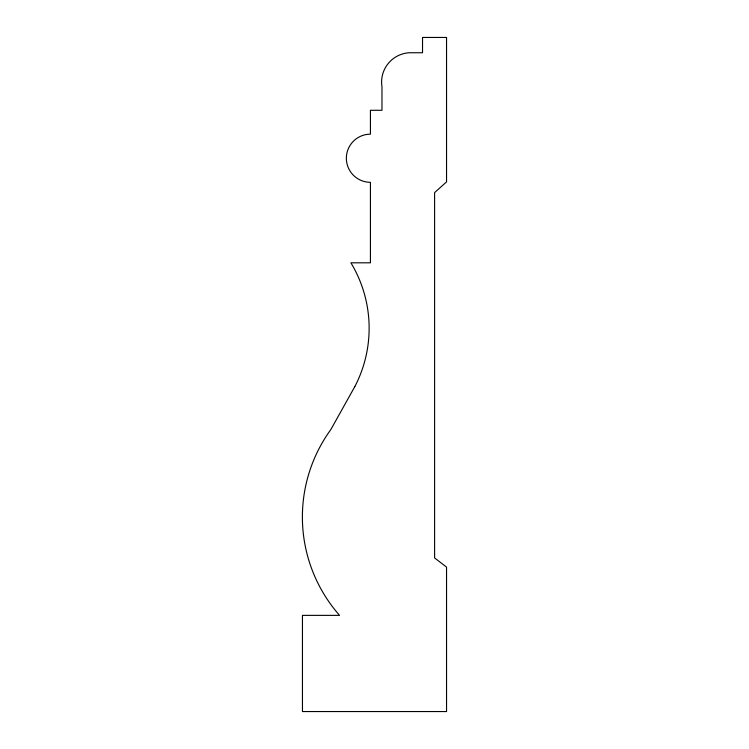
<?xml version="1.0" encoding="UTF-8"?>
<svg xmlns="http://www.w3.org/2000/svg" width="749" height="749" viewBox="0 0 749 749"><rect width="100%" height="100%" fill="white"/><g stroke="black" fill="none" stroke-linecap="round" stroke-linejoin="round"><path stroke-width="1.12" d="M354.811 386.624L330.833 429.57A148.658 148.658 0 0 0 339.569 615.369L302.456 615.369L302.456 711.55L446.544 711.55L446.544 567.096L434.607 557.949L434.607 192.587L446.544 181.904L446.544 37.45L422.53 37.45L422.53 52.748L409.431 52.748A29.38 29.38 0 0 0 381.971 86.762L381.971 110.29L370.427 110.29L370.427 134.165A24.071 24.071 0 0 0 346.356 158.236A24.071 24.071 0 0 0 370.427 182.316L370.427 262.815L350.906 262.815A126.384 126.384 0 0 1 354.811 386.624"/></g></svg>
